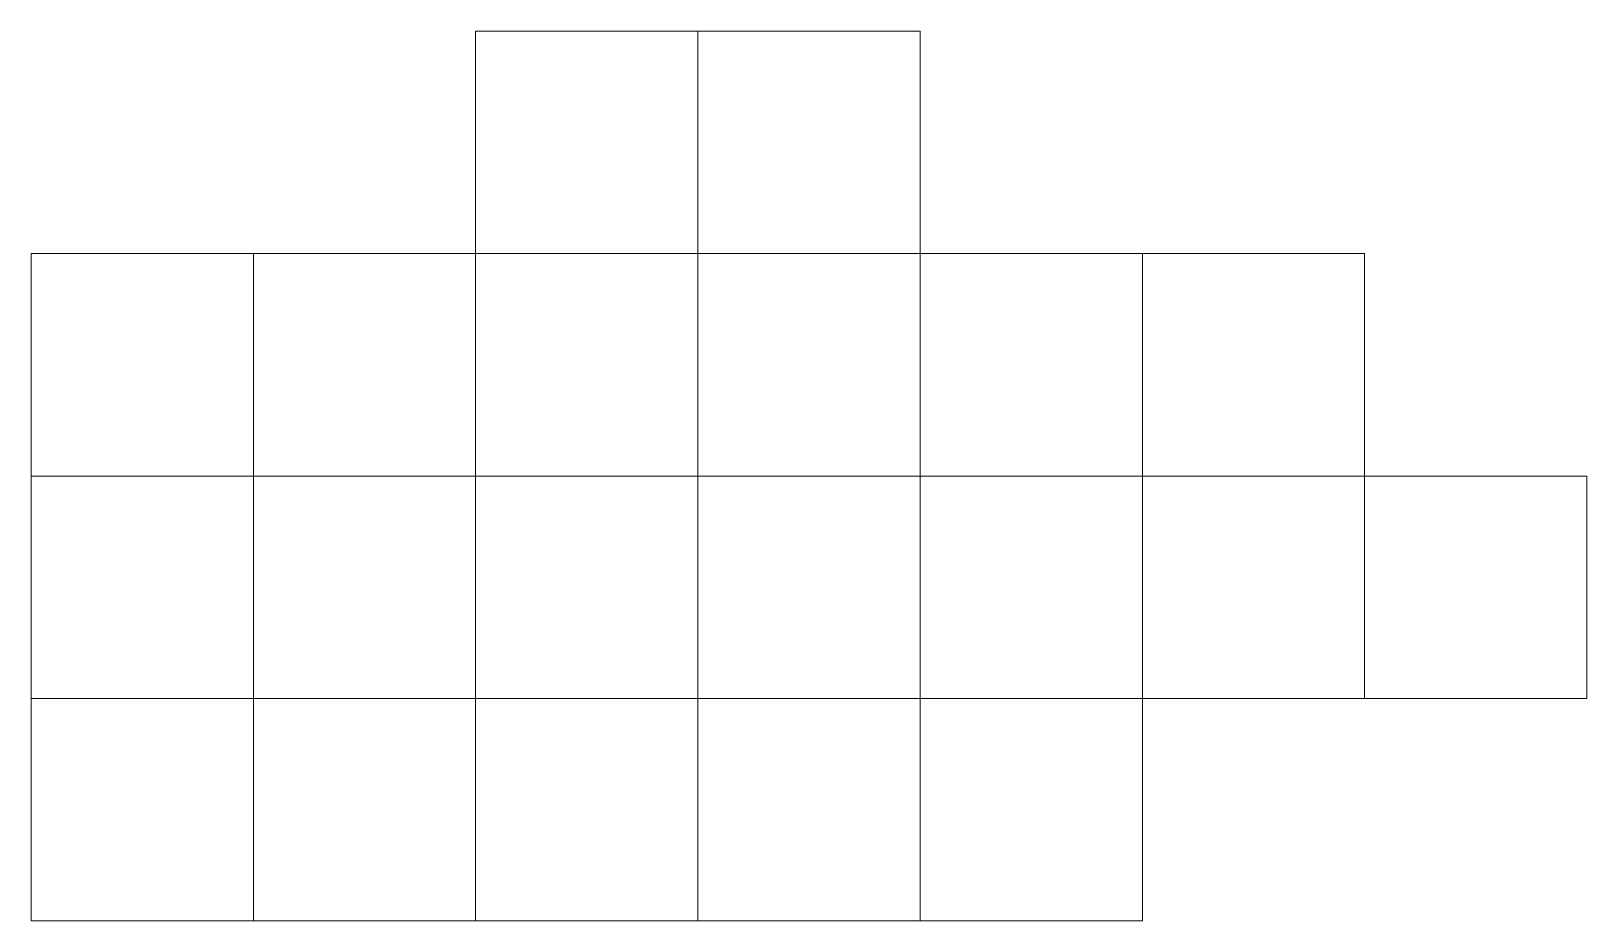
# Model space of a CAD drawing. Header units: metres. Extents: x 0 to 7000, y 0 to 4000.
import ezdxf

# ---------------------------------------------------------------- set-up
doc = ezdxf.new("R2010")
doc.units = ezdxf.units.M

msp = doc.modelspace()

# ---------------------------------------------------------------- linework, layer by layer
at = {"color": 4, "lineweight": 5}
for points in [[(2000, 3000), (3000, 3000), (3000, 4000), (2000, 4000), (2000, 3000)], [(3000, 3000), (4000, 3000), (4000, 4000), (3000, 4000), (3000, 3000)], [(2000, 2000), (3000, 2000), (3000, 3000), (2000, 3000), (2000, 2000)], [(3000, 2000), (4000, 2000), (4000, 3000), (3000, 3000), (3000, 2000)], [(2000, 1000), (3000, 1000), (3000, 2000), (2000, 2000), (2000, 1000)], [(3000, 1000), (4000, 1000), (4000, 2000), (3000, 2000), (3000, 1000)]]:
    msp.add_lwpolyline(points, dxfattribs=at)
at = {"color": 5, "lineweight": 5}
for points in [[(0, 2000), (1000, 2000), (1000, 3000), (0, 3000), (0, 2000)], [(1000, 2000), (2000, 2000), (2000, 3000), (1000, 3000), (1000, 2000)], [(0, 1000), (1000, 1000), (1000, 2000), (0, 2000), (0, 1000)], [(1000, 1000), (2000, 1000), (2000, 2000), (1000, 2000), (1000, 1000)], [(0, 0), (1000, 0), (1000, 1000), (0, 1000), (0, 0)], [(1000, 0), (2000, 0), (2000, 1000), (1000, 1000), (1000, 0)]]:
    msp.add_lwpolyline(points, dxfattribs=at)
at = {"color": 1, "lineweight": 5}
for points in [[(4000, 2000), (5000, 2000), (5000, 3000), (4000, 3000), (4000, 2000)], [(5000, 2000), (6000, 2000), (6000, 3000), (5000, 3000), (5000, 2000)], [(4000, 1000), (5000, 1000), (5000, 2000), (4000, 2000), (4000, 1000)]]:
    msp.add_lwpolyline(points, dxfattribs=at)
at = {"color": 2, "lineweight": 5}
for points in [[(5000, 1000), (6000, 1000), (6000, 2000), (5000, 2000), (5000, 1000)], [(6000, 1000), (7000, 1000), (7000, 2000), (6000, 2000), (6000, 1000)]]:
    msp.add_lwpolyline(points, dxfattribs=at)
at = {"color": 3, "lineweight": 5}
for points in [[(2000, 0), (3000, 0), (3000, 1000), (2000, 1000), (2000, 0)], [(3000, 0), (4000, 0), (4000, 1000), (3000, 1000), (3000, 0)], [(4000, 0), (5000, 0), (5000, 1000), (4000, 1000), (4000, 0)]]:
    msp.add_lwpolyline(points, dxfattribs=at)

doc.saveas('drawing.dxf')
